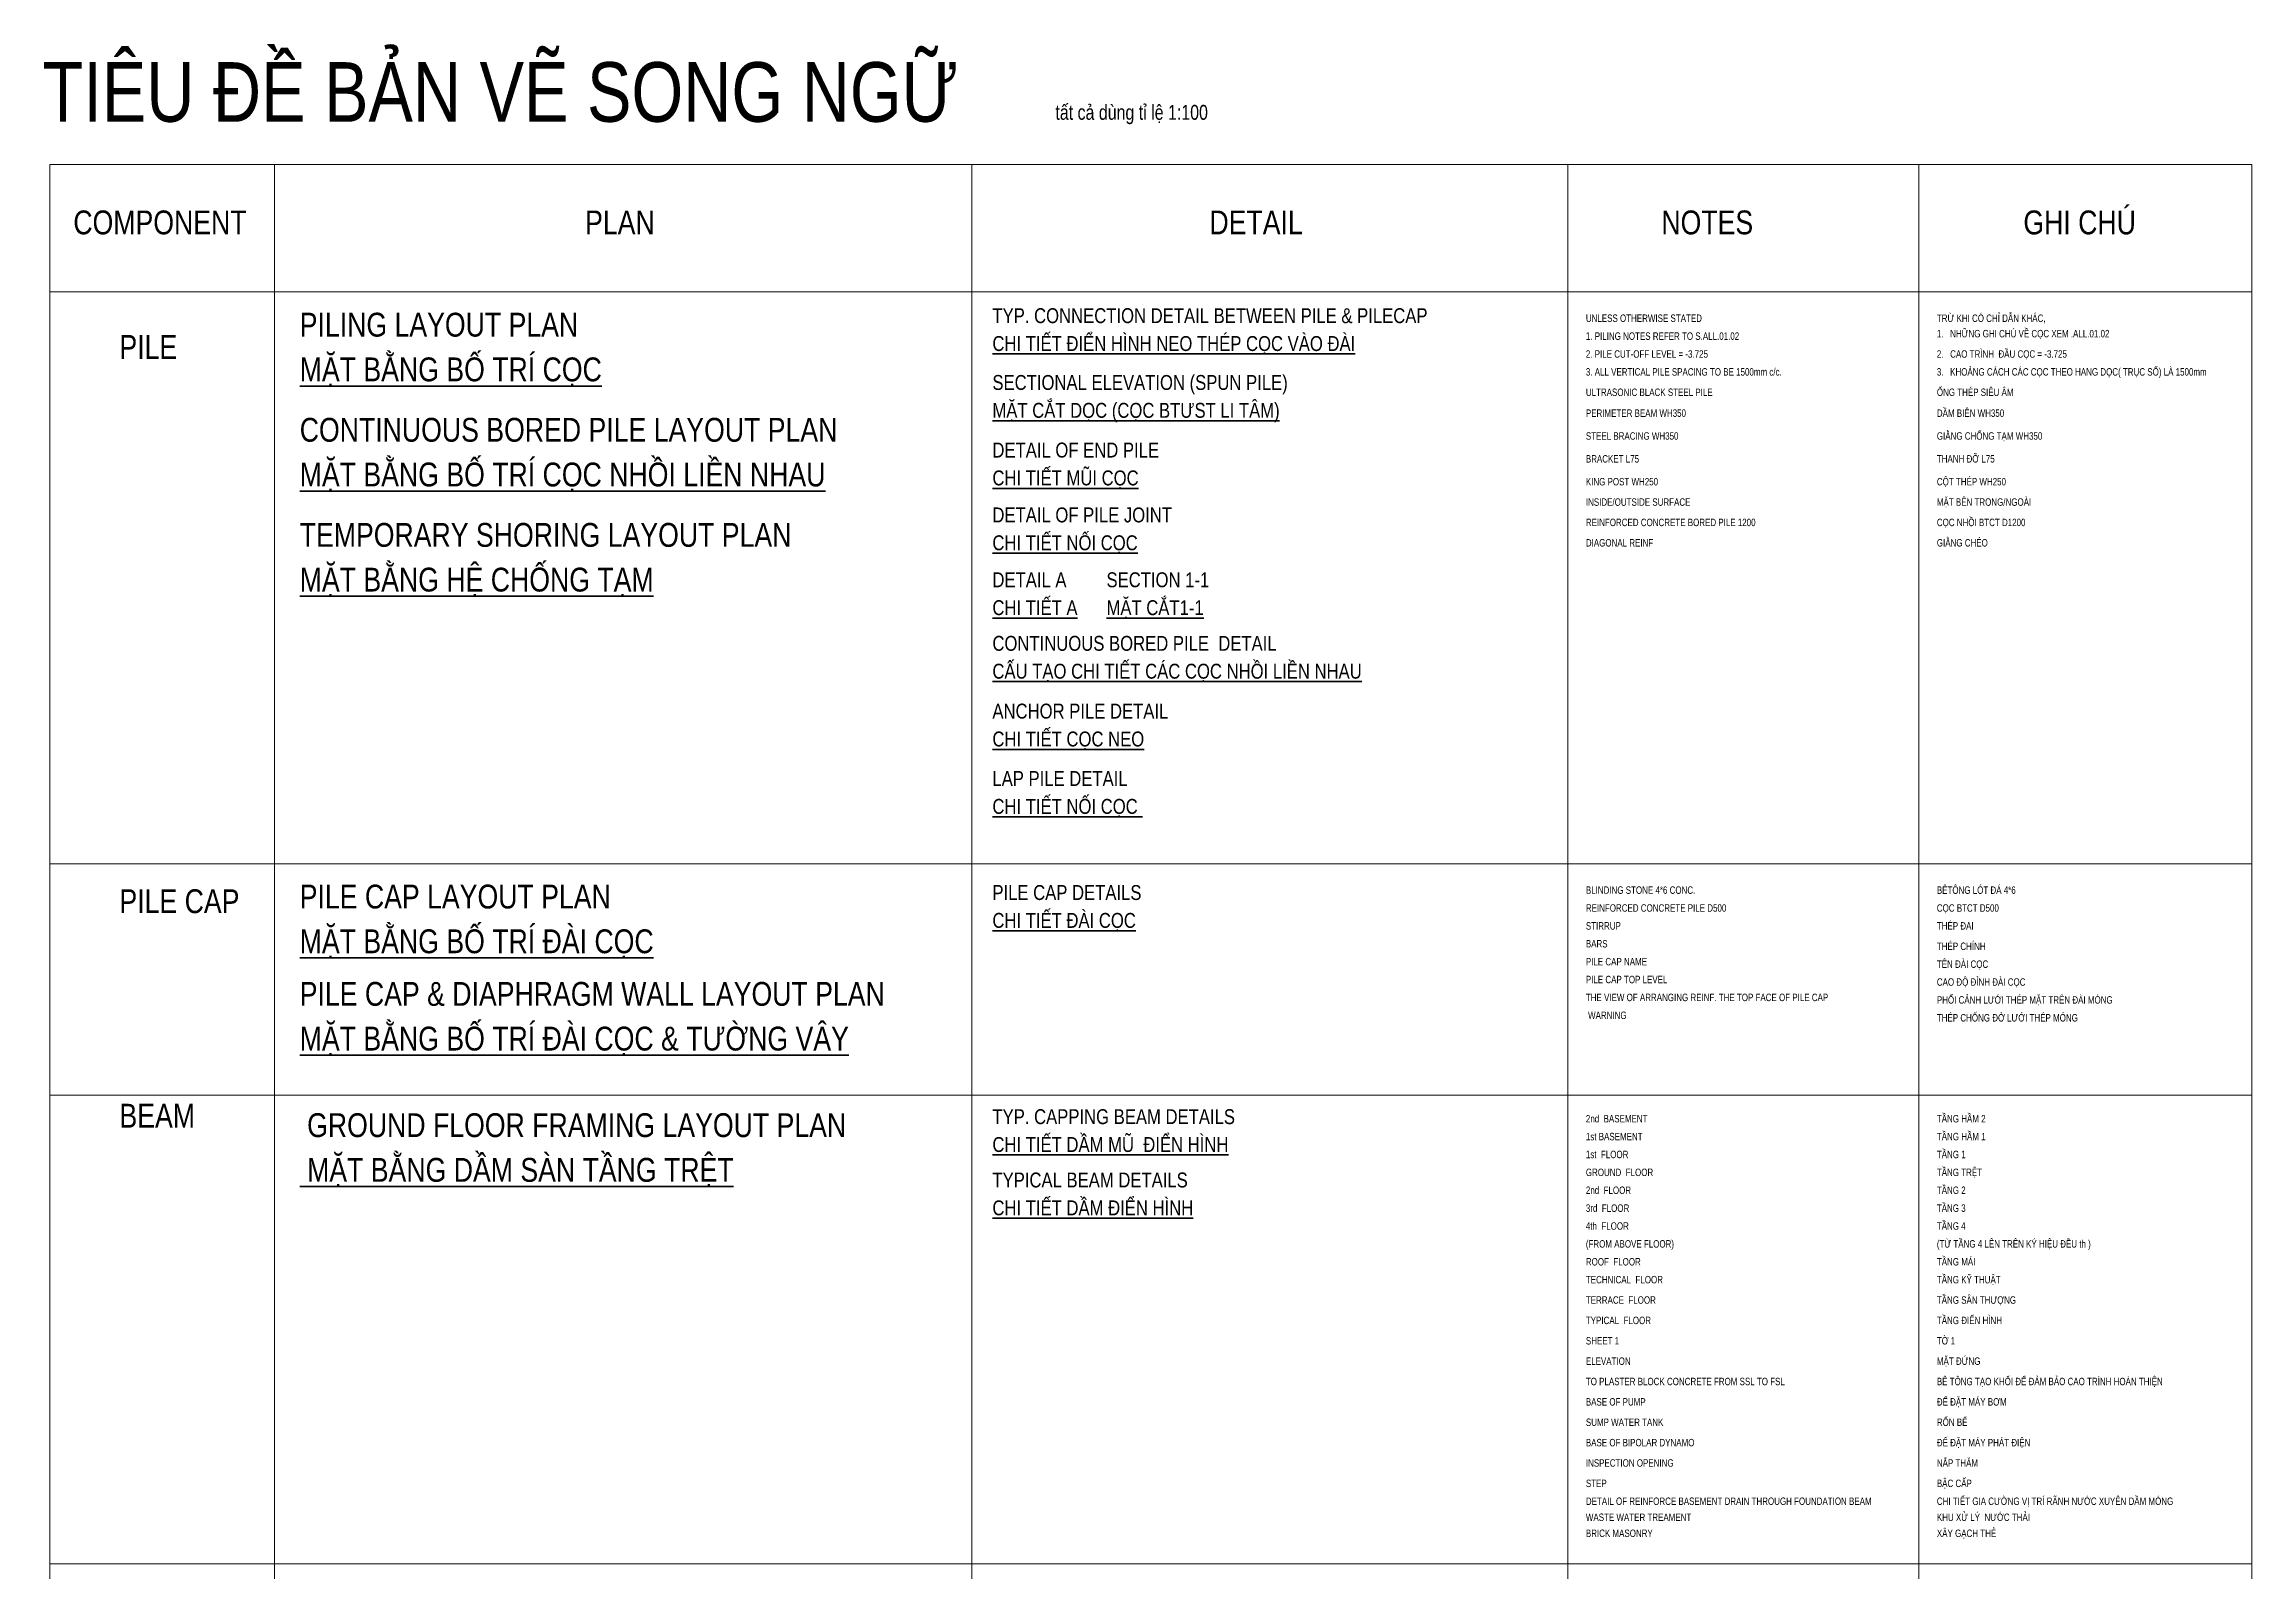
# Model space of a CAD drawing. Header units: millimetres. Extents: x 925681 to 1410834, y 71669 to 296428.
# Drawn here: x 1336790 to 1410834, y 124104 to 175355 of the extents above; entities that cross this region are included whole.
import ezdxf
from ezdxf.enums import TextEntityAlignment as Align

# ---------------------------------------------------------------- set-up
doc = ezdxf.new("R2010")
doc.units = ezdxf.units.MM
doc.header["$LTSCALE"] = 100
for name, color, linetype, lineweight in [('Ap0202_T', 141, 'Continuous', 25), ('Ap0203_T', 243, 'Continuous', 35), ('Ap0204_T_ENGLISH', 51, 'Continuous', 35), ('Ap0205_T', 253, 'Continuous', 50), ('Ap0310_PSS', 130, 'Continuous', 18), ('Ap0314_Kh', 253, 'Continuous', 15)]:
    doc.layers.add(name, color=color, linetype=linetype, lineweight=lineweight)
doc.styles.add('Ap_vn_vni.shx', font='vn_vni.shx', dxfattribs={"width": 0.8})
doc.styles.add('Ap_Vni-helve', font='', dxfattribs={"width": 0.8, "height": 1})
doc.styles.get('Ap_Vni-helve').set_extended_font_data('VNI-Helve')

# ---------------------------------------------------------------- blocks, each defined once
blk = doc.blocks.new('DWINGNAME')
at = {"layer": 'Ap0203_T', "style": 'Ap_Vni-helve', "width": 0.8}
blk.add_attdef('VN_NAME', (0, -1500), '', height=800, dxfattribs=at)
at = {"layer": 'Ap0205_T', "style": 'Ap_Vni-helve', "width": 0.8}
blk.add_attdef('ENG_NAME', (0, 0), '', height=800, dxfattribs=at)
blk = doc.blocks.new('SEC')
at = {"layer": 'Ap0203_T', "style": 'Ap_Vni-helve', "width": 0.8}
blk.add_attdef('VN', (0, 0), '', height=500, dxfattribs=at)
at = {"layer": 'Ap0205_T', "style": 'Ap_Vni-helve', "width": 0.8}
blk.add_attdef('ENG', (0, 935), '', height=500, dxfattribs=at)

msp = doc.modelspace()

# ---------------------------------------------------------------- linework, layer by layer
at = {"layer": 'Ap0310_PSS'}
for p, q in [((1336978.7, 171315.2), (1410834.5, 171315.2)), ((1336978.7, 71694.2), (1336978.7, 171315.2)), ((1344510.3, 71694.2), (1344510.3, 171315.2)), ((1367900.4, 71694.2), (1367900.4, 171315.2)), ((1387898, 71694.2), (1387898, 171315.2)), ((1387898, 71694.2), (1387898, 171315.2)), ((1399670.1, 71694.2), (1399670.1, 171315.2)), ((1410834.5, 171315.2), (1410834.5, 71694.2)), ((1410834.5, 71694.2), (1410834.5, 171315.2)), ((1336978.7, 167043.8), (1410834.5, 167043.8)), ((1336978.7, 147858.3), (1410834.5, 147858.3)), ((1336978.7, 140100.3), (1410834.5, 140100.3)), ((1336978.7, 124373), (1410834.5, 124373))]:
    msp.add_line(p, q, dxfattribs=at)

# ---------------------------------------------------------------- block references
at = {"layer": 'Ap0205_T'}
for name, p, values in [('DWINGNAME', (1345361.7, 165543.8), {'ENG_NAME': 'PILING LAYOUT PLAN', 'VN_NAME': '%%uMAËT BAÈNG BOÁ TRÍ COÏC'}), ('SEC', (1368594.2, 165061.1), {'VN': '%%UCHI TIEÁT ÑIEÅN HÌNH NEO THEÙP COÏC VAØO ÑAØI', 'ENG': 'TYP. CONNECTION DETAIL BETWEEN PILE & PILECAP'}), ('SEC', (1368594.2, 162819.8), {'VN': '%%UMAËT CAÉT DOÏC (COÏC BTÖST LI TAÂM)', 'ENG': 'SECTIONAL ELEVATION (SPUN PILE)'}), ('DWINGNAME', (1345361.7, 162017.6), {'ENG_NAME': 'CONTINUOUS BORED PILE LAYOUT PLAN', 'VN_NAME': '%%uMAËT BAÈNG BOÁ TRÍ COÏC NHOÀI LIEÀN NHAU'}), ('SEC', (1368594.2, 160552.7), {'VN': '%%UCHI TIEÁT MUÕI COÏC', 'ENG': 'DETAIL OF END PILE'}), ('DWINGNAME', (1345361.7, 158491.5), {'ENG_NAME': 'TEMPORARY SHORING LAYOUT PLAN', 'VN_NAME': '%%uMAËT BAÈNG HEÄ CHOÁNG TAÏM'}), ('SEC', (1368594.2, 158376.5), {'VN': '%%UCHI TIEÁT NOÁI COÏC', 'ENG': 'DETAIL OF PILE JOINT'}), ('SEC', (1368594.2, 156200.3), {'VN': '%%UCHI TIEÁT A', 'ENG': 'DETAIL A'}), ('SEC', (1372420, 156200.3), {'VN': '%%UMAËT CAÉT1-1', 'ENG': 'SECTION 1-1'}), ('SEC', (1368594.2, 154068.7), {'VN': '%%UCAÁU TAÏO CHI TIEÁT CAÙC COÏC NHOÀI LIEÀN NHAU', 'ENG': 'CONTINUOUS BORED PILE  DETAIL'}), ('SEC', (1368594.2, 151794.8), {'VN': '%%UCHI TIEÁT COÏC NEO', 'ENG': 'ANCHOR PILE DETAIL'}), ('SEC', (1368594.2, 149533.6), {'VN': '%%UCHI TIEÁT NOÁI COÏC ', 'ENG': 'LAP PILE DETAIL'}), ('DWINGNAME', (1345361.7, 146358.3), {'ENG_NAME': 'PILE CAP LAYOUT PLAN', 'VN_NAME': '%%uMAËT BAÈNG BOÁ TRÍ ÑAØI COÏC'}), ('SEC', (1368594.2, 145708.6), {'VN': '%%UCHI TIEÁT ÑAØI COÏC', 'ENG': 'PILE CAP DETAILS '}), ('DWINGNAME', (1345361.7, 143093.7), {'ENG_NAME': 'PILE CAP & DIAPHRAGM WALL LAYOUT PLAN', 'VN_NAME': '%%uMAËT BAÈNG BOÁ TRÍ ÑAØI COÏC & TÖÔØNG VAÂY'}), ('DWINGNAME', (1345361.7, 138689.8), {'ENG_NAME': ' GROUND FLOOR FRAMING LAYOUT PLAN', 'VN_NAME': '%%U MAËT BAÈNG DAÀM SAØN TAÀNG TREÄT'}), ('SEC', (1368594.4, 138189.8), {'VN': '%%uCHI TIEÁT DAÀM MUÕ  ÑIEÅN HÌNH', 'ENG': 'TYP. CAPPING BEAM DETAILS'}), ('SEC', (1368594.4, 136065.3), {'VN': '%%uCHI TIEÁT DAÀM ÑIEÅN HÌNH', 'ENG': 'TYPICAL BEAM DETAILS'})]:
    msp.add_blockref(name, p, dxfattribs=at).add_auto_attribs(values)

# ---------------------------------------------------------------- texts
at = {"layer": 'Ap0202_T', "color": 3, "style": 'Ap_Vni-helve', "width": 0.8}
msp.add_text('TIEÂU ÑEÀ BAÛN VEÕ SONG NGÖÕ', height=2000, rotation=360, dxfattribs=at).set_placement((1336740, 172750.6))
at = {"layer": 'Ap0202_T', "style": 'Ap_vn_vni.shx', "width": 0.8}
for s, p in [('TRÖØ KHI COÙ CHÆ DAÃN KHAÙC,', (1400270.1, 165960.1)), ('2.   CAO TRÌNH  ÑAÀU COÏC = -3.725', (1400270.1, 164760.1)), ('1.   NHÖÕNG GHI CHUÙ VEÀ COÏC XEM .ALL.01.02', (1400270.1, 165443.5)), ('3.   KHOAÛNG CAÙCH CAÙC COÏC THEO HANG DOÏC( TRUÏC SOÁ) LAØ 1500mm ', (1400270.1, 164160.1)), ('OÁNG THEÙP SIEÂU AÂM ', (1400270.1, 163476.8)), ('DAÀM BIEÂN WH350', (1400270.1, 162776.5)), ('GIAÈNG CHOÁNG TAÏM WH350', (1400270.1, 162009.9)), ('THANH ÑÔÕ L75', (1400270.1, 161243.2)), ('COÄT THEÙP WH250', (1400270.1, 160476.5)), ('MAËT BEÂN TRONG/NGOAØI', (1400270.1, 159793.2)), ('COÏC NHOÀI BTCT D1200', (1400270.1, 159109.9)), ('GIAÈNG CHEÙO', (1400270.1, 158426.5)), ('BEÂTOÂNG LOÙT ÑAÙ 4*6', (1400270.1, 146774.6)), ('THEÙP ÑAI', (1400270.1, 145574.6)), ('THEÙP CHÍNH', (1400270.1, 144891.3)), ('TEÂN ÑAØI COÏC', (1400270.1, 144291.3)), ('CAO ÑOÄ ÑÆNH ÑAØI COÏC', (1400270.1, 143691.3)), ('PHOÁI CAÛNH LÖÔÙI THEÙP MAËT TREÂN ÑAØI MOÙNG', (1400270.1, 143091.3)), ('THEÙP CHOÁNG ÑÔÛ LÖÔÙI THEÙP MOÙNG', (1400270.1, 142491.3)), ('TAÀNG HAÀM 2', (1400270.1, 139106.5)), ('TAÀNG HAÀM 1', (1400270.1, 138506.5)), ('TAÀNG 1', (1400270.1, 137906.5)), ('TAÀNG TREÄT', (1400270.1, 137306.5)), ('TAÀNG 2', (1400270.1, 136706.5)), ('TAÀNG 3', (1400270.1, 136106.5)), ('TAÀNG 4', (1400270.1, 135506.5)), ('(TÖØ TAÀNG 4 LEÂN TREÂN KYÙ HIEÄU ÑEÀU th )', (1400270.1, 134906.5)), ('TAÀNG MAÙI', (1400270.1, 134306.5)), ('TAÀNG KYÕ THUAÄT', (1400270.1, 133706.5)), ('TAÀNG SAÂN THÖÔÏNG', (1400270.1, 133023.2)), ('TAÀNG ÑIEÅN HÌNH', (1400270.1, 132339.8)), ('TÔØ 1', (1400270.1, 131656.5)), ('MAËT ÑÖÙNG', (1400270.1, 130973.2)), ('BEÂ TOÂNG TAÏO KHOÁI ÑEÅ ÑAÛM BAÛO CAO TRÌNH HOAØN THIEÄN', (1400270.1, 130289.8)), ('ÑEÁ ÑAËT MAÙY BÔM', (1400270.1, 129606.5)), ('ROÁN BEÅ', (1400270.1, 128923.2)), ('ÑEÁ ÑAËT MAÙY PHAÙT ÑIEÄN', (1400270.1, 128239.8)), ('NAÉP THAÊM', (1400270.1, 127556.5)), ('CHI TIEÁT GIA CÖÔØNG VÒ TRÍ RAÕNH NÖÔÙC XUYEÂN DAÀM MOÙNG', (1400270.1, 126273.2)), ('BAÄC CAÁP', (1400270.1, 126873.2)), ('KHU XÖÛ LYÙ  NÖÔÙC THAÛI', (1400270.1, 125735.3)), ('XAÂY GAÏCH THEÛ', (1400270.1, 125197.4))]:
    msp.add_text(s, height=250, rotation=360, dxfattribs=at).set_placement(p, align=Align.BOTTOM_LEFT)
at = {"layer": 'Ap0202_T', "color": 10, "style": 'Ap_vn_vni.shx', "width": 0.8}
msp.add_text('COÏC BTCT D500', height=250, rotation=360, dxfattribs=at).set_placement((1400270.1, 146174.6), align=Align.BOTTOM_LEFT)
at = {"layer": 'Ap0204_T_ENGLISH', "style": 'Ap_vn_vni.shx', "width": 0.8}
for s, height, p in [('taát caû duøng tæ leä 1:100', 500, (1370706.8, 172667.2)), ('UNLESS OTHERWISE STATED', 250, (1388498, 165960.5)), ('1. PILING NOTES REFER TO S.ALL.01.02', 250, (1388498, 165360.1)), ('3. ALL VERTICAL PILE SPACING TO BE 1500mm c/c.', 250, (1388498, 164160.1)), ('2. PILE CUT-OFF LEVEL = -3.725', 250, (1388498, 164760.1)), ('ULTRASONIC BLACK STEEL PILE', 250, (1388498, 163476.8)), ('PERIMETER BEAM WH350', 250, (1388498, 162776.5)), ('STEEL BRACING WH350', 250, (1388498, 162009.9)), ('BRACKET L75', 250, (1388498, 161243.2)), ('KING POST WH250', 250, (1388498, 160476.5)), ('INSIDE/OUTSIDE SURFACE', 250, (1388498, 159793.2)), ('REINFORCED CONCRETE BORED PILE 1200', 250, (1388498, 159109.9)), ('DIAGONAL REINF', 250, (1388498, 158426.5)), ('BLINDING STONE 4*6 CONC.', 250, (1388498, 146775)), ('STIRRUP', 250, (1388498, 145575)), ('BARS', 250, (1388498, 144975)), ('PILE CAP NAME', 250, (1388498, 144375)), ('PILE CAP TOP LEVEL', 250, (1388498, 143775)), ('THE VIEW OF ARRANGING REINF. THE TOP FACE OF PILE CAP', 250, (1388498, 143175)), (' WARNING', 250, (1388498, 142575)), ('2nd  BASEMENT ', 250, (1388498, 139106.5)), ('1st BASEMENT ', 250, (1388498, 138506.5)), ('1st  FLOOR', 250, (1388498, 137906.5)), ('GROUND  FLOOR', 250, (1388498, 137306.5)), ('2nd  FLOOR', 250, (1388498, 136706.5)), ('3rd  FLOOR', 250, (1388498, 136106.5)), ('4th  FLOOR', 250, (1388498, 135506.5)), ('(FROM ABOVE FLOOR)', 250, (1388498, 134906.5)), ('TECHNICAL  FLOOR', 250, (1388498, 133706.5)), ('ROOF  FLOOR', 250, (1388498, 134306.5)), ('TERRACE  FLOOR', 250, (1388498, 133023.2)), ('TYPICAL  FLOOR', 250, (1388498, 132339.8)), ('SHEET 1', 250, (1388498, 131656.5)), ('ELEVATION', 250, (1388498, 130973.2)), ('TO PLASTER BLOCK CONCRETE FROM SSL TO FSL', 250, (1388498, 130289.8)), ('BASE OF PUMP', 250, (1388498, 129606.5)), ('SUMP WATER TANK', 250, (1388498, 128923.2)), ('BASE OF BIPOLAR DYNAMO', 250, (1388498, 128239.8)), ('INSPECTION OPENING', 250, (1388498, 127556.5)), ('STEP', 250, (1388498, 126873.2)), ('WASTE WATER TREAMENT', 250, (1388498, 125735.3)), ('DETAIL OF REINFORCE BASEMENT DRAIN THROUGH FOUNDATION BEAM', 250, (1388498, 126273.2)), ('BRICK MASONRY', 250, (1388498, 125197.4))]:
    msp.add_text(s, height=height, rotation=360, dxfattribs=at).set_placement(p, align=Align.BOTTOM_LEFT)
at = {"layer": 'Ap0204_T_ENGLISH', "color": 10, "style": 'Ap_vn_vni.shx', "width": 0.8}
msp.add_text('REINFORCED CONCRETE PILE D500', height=250, rotation=360, dxfattribs=at).set_placement((1388498, 146175), align=Align.BOTTOM_LEFT)
at = {"layer": 'Ap0314_Kh', "style": 'Ap_Vni-helve', "width": 0.8}
for s, p in [('COMPONENT', (1337768.5, 168974.3)), ('PLAN', (1354933.1, 168974.3)), ('DETAIL', (1375873.3, 168974.3)), ('NOTES', (1391029.5, 168974.3)), ('GHI CHUÙ', (1403171.6, 168974.3)), ('PILE', (1339315.6, 164796.6)), ('PILE CAP', (1339315.6, 146202.8)), ('BEAM', (1339315.6, 139007.1))]:
    msp.add_text(s, height=800, rotation=360, dxfattribs=at).set_placement(p)

doc.saveas('drawing.dxf')
